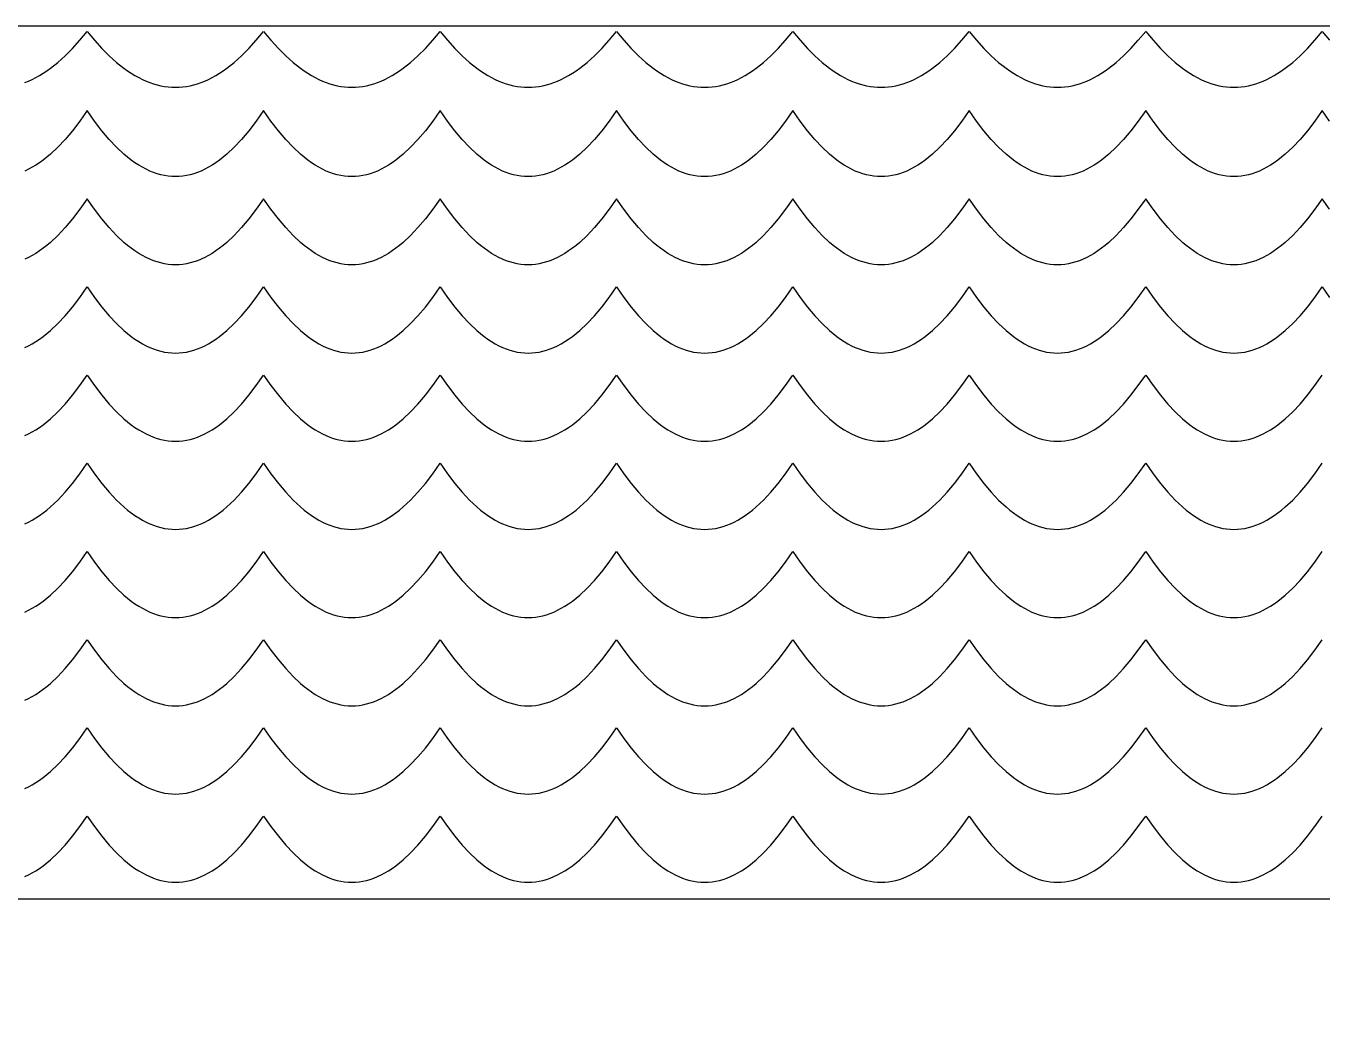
# Model space of a CAD drawing. Extents: x -831 to 1547, y -1426 to -385.
# Drawn here: x 67.7 to 133.8, y -806.3 to -755.9 of the extents above; entities that cross this region are included whole.
import ezdxf

# ---------------------------------------------------------------- set-up
doc = ezdxf.new("R2010")
doc.units = 0
doc.layers.add('CUT', color=18, linetype='CONTINUOUS')
doc.layers.add('ENGRAVE', color=1, linetype='CONTINUOUS')

msp = doc.modelspace()

# ---------------------------------------------------------------- linework, layer by layer
at = {"layer": 'CUT'}
msp.add_lwpolyline([(133.842, -800.452), (93.642, -800.452), (66.842, -800.452), (23.183, -800.452), (13.242, -806.259), (-67.158, -806.259), (-67.158, -755.894), (133.842, -755.894), (334.842, -755.894), (334.842, -806.26), (254.442, -806.259), (244.501, -800.452), (200.842, -800.452), (174.042, -800.452)], close=True, dxfattribs=at)
at = {"layer": 'ENGRAVE'}
for points in [[(67.654, -758.783), (67.842, -758.709), (68.029, -758.625), (68.217, -758.531), (68.404, -758.427), (68.592, -758.313), (68.779, -758.189), (68.967, -758.055), (69.342, -757.758), (69.717, -757.421), (70.092, -757.044), (70.467, -756.628), (70.842, -756.172), (71.217, -756.628), (71.592, -757.044), (71.967, -757.421), (72.342, -757.758), (72.717, -758.055), (72.904, -758.189), (73.092, -758.313), (73.279, -758.427), (73.467, -758.531), (73.654, -758.625), (73.842, -758.709), (74.029, -758.783), (74.217, -758.848), (74.404, -758.902), (74.592, -758.947), (74.779, -758.982), (74.967, -759.006), (75.154, -759.021), (75.342, -759.026), (75.529, -759.021), (75.717, -759.006), (75.904, -758.982), (76.092, -758.947), (76.279, -758.902), (76.467, -758.848), (76.654, -758.783), (76.842, -758.709), (77.029, -758.625), (77.217, -758.531), (77.404, -758.427), (77.592, -758.313), (77.779, -758.189), (77.967, -758.055), (78.342, -757.758), (78.717, -757.421), (79.092, -757.044), (79.467, -756.628), (79.842, -756.172), (80.217, -756.628), (80.592, -757.044), (80.967, -757.421), (81.342, -757.758), (81.717, -758.055), (81.904, -758.189), (82.092, -758.313), (82.279, -758.427), (82.467, -758.531), (82.654, -758.625), (82.842, -758.709), (83.029, -758.783), (83.217, -758.848), (83.404, -758.902), (83.592, -758.947), (83.779, -758.982), (83.967, -759.006), (84.154, -759.021), (84.342, -759.026), (84.529, -759.021), (84.717, -759.006), (84.904, -758.982), (85.092, -758.947), (85.279, -758.902), (85.467, -758.848), (85.654, -758.783), (85.842, -758.709), (86.029, -758.625), (86.217, -758.531), (86.404, -758.427), (86.592, -758.313), (86.779, -758.189), (86.967, -758.055), (87.342, -757.758), (87.717, -757.421), (88.092, -757.044), (88.467, -756.628), (88.842, -756.172), (89.217, -756.628), (89.592, -757.044), (89.967, -757.421), (90.342, -757.758), (90.717, -758.055), (90.904, -758.189), (91.092, -758.313), (91.279, -758.427), (91.467, -758.531), (91.654, -758.625), (91.842, -758.709), (92.029, -758.783), (92.217, -758.848), (92.404, -758.902), (92.592, -758.947), (92.779, -758.982), (92.967, -759.006), (93.154, -759.021), (93.342, -759.026), (93.529, -759.021), (93.717, -759.006), (93.904, -758.982), (94.092, -758.947), (94.279, -758.902), (94.467, -758.848), (94.654, -758.783), (94.842, -758.709), (95.029, -758.625), (95.217, -758.531), (95.404, -758.427), (95.592, -758.313), (95.779, -758.189), (95.967, -758.055), (96.342, -757.758), (96.717, -757.421), (97.092, -757.044), (97.467, -756.628), (97.842, -756.172), (98.217, -756.628), (98.592, -757.044), (98.967, -757.421), (99.342, -757.758), (99.717, -758.055), (99.904, -758.189), (100.092, -758.313), (100.279, -758.427), (100.467, -758.531), (100.654, -758.625), (100.842, -758.709), (101.029, -758.783), (101.217, -758.848), (101.404, -758.902), (101.592, -758.947), (101.779, -758.982), (101.967, -759.006), (102.154, -759.021), (102.342, -759.026), (102.529, -759.021), (102.717, -759.006), (102.904, -758.982), (103.092, -758.947), (103.279, -758.902), (103.467, -758.848), (103.654, -758.783), (103.842, -758.709), (104.029, -758.625), (104.217, -758.531), (104.404, -758.427), (104.592, -758.313), (104.779, -758.189), (104.967, -758.055), (105.342, -757.758), (105.717, -757.421), (106.092, -757.044), (106.467, -756.628), (106.842, -756.172), (107.217, -756.628), (107.592, -757.044), (107.967, -757.421), (108.342, -757.758), (108.717, -758.055), (108.904, -758.189), (109.092, -758.313), (109.279, -758.427), (109.467, -758.531), (109.654, -758.625), (109.842, -758.709), (110.029, -758.783), (110.217, -758.848), (110.404, -758.902), (110.592, -758.947), (110.779, -758.982), (110.967, -759.006), (111.154, -759.021), (111.342, -759.026), (111.529, -759.021), (111.717, -759.006), (111.904, -758.982), (112.092, -758.947), (112.279, -758.902), (112.467, -758.848), (112.654, -758.783), (112.842, -758.709), (113.029, -758.625), (113.217, -758.531), (113.404, -758.427), (113.592, -758.313), (113.779, -758.189), (113.967, -758.055), (114.342, -757.758), (114.717, -757.421), (115.092, -757.044), (115.467, -756.628), (115.842, -756.172), (116.217, -756.628), (116.592, -757.044), (116.967, -757.421), (117.342, -757.758), (117.717, -758.055), (117.904, -758.189), (118.092, -758.313), (118.279, -758.427), (118.467, -758.531), (118.654, -758.625), (118.842, -758.709), (119.029, -758.783), (119.217, -758.848), (119.404, -758.902), (119.592, -758.947), (119.779, -758.982), (119.967, -759.006), (120.154, -759.021), (120.342, -759.026), (120.529, -759.021), (120.717, -759.006), (120.904, -758.982), (121.092, -758.947), (121.279, -758.902), (121.467, -758.848), (121.654, -758.783), (121.842, -758.709), (122.029, -758.625), (122.217, -758.531), (122.404, -758.427), (122.592, -758.313), (122.779, -758.189), (122.967, -758.055), (123.342, -757.758), (123.717, -757.421), (124.092, -757.044), (124.467, -756.628), (124.842, -756.172), (125.217, -756.628), (125.592, -757.044), (125.967, -757.421), (126.342, -757.758), (126.717, -758.055), (126.904, -758.189), (127.092, -758.313), (127.279, -758.427), (127.467, -758.531), (127.654, -758.625), (127.842, -758.709), (128.029, -758.783), (128.217, -758.848), (128.404, -758.902), (128.592, -758.947), (128.779, -758.982), (128.967, -759.006), (129.154, -759.021), (129.342, -759.026), (129.529, -759.021), (129.717, -759.006), (129.904, -758.982), (130.092, -758.947), (130.279, -758.902), (130.467, -758.848), (130.654, -758.783), (130.842, -758.709), (131.029, -758.625), (131.217, -758.531), (131.404, -758.427), (131.592, -758.313), (131.779, -758.189), (131.967, -758.055), (132.342, -757.758), (132.717, -757.421), (133.092, -757.044), (133.467, -756.628), (133.842, -756.172), (134.217, -756.628)], [(134.217, -760.748), (133.842, -760.209), (133.467, -760.748), (133.092, -761.24), (132.717, -761.686), (132.342, -762.084), (131.967, -762.436), (131.779, -762.594), (131.592, -762.74), (131.405, -762.875), (131.217, -762.998), (131.029, -763.109), (130.842, -763.209), (130.655, -763.297), (130.467, -763.373), (130.28, -763.438), (130.092, -763.49), (129.905, -763.531), (129.717, -763.561), (129.53, -763.578), (129.342, -763.584), (129.154, -763.578), (128.967, -763.561), (128.779, -763.531), (128.592, -763.49), (128.404, -763.438), (128.217, -763.373), (128.029, -763.297), (127.842, -763.209), (127.654, -763.109), (127.467, -762.998), (127.279, -762.875), (127.092, -762.74), (126.904, -762.594), (126.717, -762.436), (126.342, -762.084), (125.967, -761.686), (125.592, -761.24), (125.217, -760.748), (124.842, -760.209), (124.467, -760.748), (124.092, -761.24), (123.717, -761.686), (123.342, -762.084), (122.967, -762.436), (122.779, -762.594), (122.592, -762.74), (122.404, -762.875), (122.217, -762.998), (122.029, -763.109), (121.842, -763.209), (121.654, -763.297), (121.467, -763.373), (121.279, -763.438), (121.092, -763.49), (120.904, -763.531), (120.717, -763.561), (120.529, -763.578), (120.342, -763.584), (120.154, -763.578), (119.967, -763.561), (119.779, -763.531), (119.592, -763.49), (119.404, -763.438), (119.217, -763.373), (119.029, -763.297), (118.842, -763.209), (118.654, -763.109), (118.467, -762.998), (118.279, -762.875), (118.092, -762.74), (117.904, -762.594), (117.717, -762.436), (117.342, -762.084), (116.967, -761.686), (116.592, -761.24), (116.217, -760.748), (115.842, -760.209), (115.467, -760.748), (115.092, -761.24), (114.717, -761.686), (114.342, -762.084), (113.967, -762.436), (113.779, -762.594), (113.592, -762.74), (113.404, -762.875), (113.217, -762.998), (113.029, -763.109), (112.842, -763.209), (112.654, -763.297), (112.467, -763.373), (112.279, -763.438), (112.092, -763.49), (111.904, -763.531), (111.717, -763.561), (111.529, -763.578), (111.342, -763.584), (111.154, -763.578), (110.967, -763.561), (110.779, -763.531), (110.592, -763.49), (110.404, -763.438), (110.217, -763.373), (110.029, -763.297), (109.842, -763.209), (109.654, -763.109), (109.467, -762.998), (109.279, -762.875), (109.092, -762.74), (108.904, -762.594), (108.717, -762.436), (108.342, -762.084), (107.967, -761.686), (107.592, -761.24), (107.217, -760.748), (106.842, -760.209), (106.467, -760.748), (106.092, -761.24), (105.717, -761.686), (105.342, -762.084), (104.967, -762.436), (104.779, -762.594), (104.592, -762.74), (104.404, -762.875), (104.217, -762.998), (104.029, -763.109), (103.842, -763.209), (103.654, -763.297), (103.467, -763.373), (103.279, -763.438), (103.092, -763.49), (102.904, -763.531), (102.717, -763.561), (102.529, -763.578), (102.342, -763.584), (102.154, -763.578), (101.967, -763.561), (101.779, -763.531), (101.592, -763.49), (101.404, -763.438), (101.217, -763.373), (101.029, -763.297), (100.842, -763.209), (100.654, -763.109), (100.467, -762.998), (100.279, -762.875), (100.092, -762.74), (99.904, -762.594), (99.717, -762.436), (99.342, -762.084), (98.967, -761.686), (98.592, -761.24), (98.217, -760.748), (97.842, -760.209), (97.467, -760.748), (97.092, -761.24), (96.717, -761.686), (96.342, -762.084), (95.967, -762.436), (95.779, -762.594), (95.592, -762.74), (95.404, -762.875), (95.217, -762.998), (95.029, -763.109), (94.842, -763.209), (94.654, -763.297), (94.467, -763.373), (94.279, -763.438), (94.092, -763.49), (93.904, -763.531), (93.717, -763.561), (93.529, -763.578), (93.342, -763.584), (93.154, -763.578), (92.967, -763.561), (92.779, -763.531), (92.592, -763.49), (92.404, -763.438), (92.217, -763.373), (92.029, -763.297), (91.842, -763.209), (91.654, -763.109), (91.467, -762.998), (91.279, -762.875), (91.092, -762.74), (90.904, -762.594), (90.717, -762.436), (90.342, -762.084), (89.967, -761.686), (89.592, -761.24), (89.217, -760.748), (88.842, -760.209), (88.467, -760.748), (88.092, -761.24), (87.717, -761.686), (87.342, -762.084), (86.967, -762.436), (86.779, -762.594), (86.592, -762.74), (86.404, -762.875), (86.217, -762.998), (86.029, -763.109), (85.842, -763.209), (85.654, -763.297), (85.467, -763.373), (85.279, -763.438), (85.092, -763.49), (84.904, -763.531), (84.717, -763.561), (84.529, -763.578), (84.342, -763.584), (84.154, -763.578), (83.967, -763.561), (83.779, -763.531), (83.592, -763.49), (83.404, -763.438), (83.217, -763.373), (83.029, -763.297), (82.842, -763.209), (82.654, -763.109), (82.467, -762.998), (82.279, -762.875), (82.092, -762.74), (81.904, -762.594), (81.717, -762.436), (81.342, -762.084), (80.967, -761.686), (80.592, -761.24), (80.217, -760.748), (79.842, -760.209), (79.467, -760.748), (79.092, -761.24), (78.717, -761.686), (78.342, -762.084), (77.967, -762.436), (77.779, -762.594), (77.592, -762.74), (77.404, -762.875), (77.217, -762.998), (77.029, -763.109), (76.842, -763.209), (76.654, -763.297), (76.467, -763.373), (76.279, -763.438), (76.092, -763.49), (75.904, -763.531), (75.717, -763.561), (75.529, -763.578), (75.342, -763.584), (75.154, -763.578), (74.967, -763.561), (74.779, -763.531), (74.592, -763.49), (74.404, -763.438), (74.217, -763.373), (74.029, -763.297), (73.842, -763.209), (73.654, -763.109), (73.467, -762.998), (73.279, -762.875), (73.092, -762.74), (72.904, -762.594), (72.717, -762.436), (72.342, -762.084), (71.967, -761.686), (71.592, -761.24), (71.217, -760.748), (70.842, -760.209), (70.467, -760.748), (70.092, -761.24), (69.717, -761.686), (69.342, -762.084), (68.967, -762.436), (68.779, -762.594), (68.592, -762.74), (68.404, -762.875), (68.217, -762.998), (68.029, -763.109), (67.842, -763.209), (67.654, -763.297)], [(134.217, -765.248), (133.842, -764.709), (133.467, -765.248), (133.092, -765.74), (132.717, -766.186), (132.342, -766.584), (131.967, -766.936), (131.779, -767.094), (131.592, -767.24), (131.404, -767.375), (131.217, -767.498), (131.029, -767.609), (130.842, -767.709), (130.654, -767.797), (130.467, -767.873), (130.279, -767.938), (130.092, -767.99), (129.904, -768.031), (129.717, -768.061), (129.529, -768.078), (129.342, -768.084), (129.154, -768.078), (128.967, -768.061), (128.779, -768.031), (128.592, -767.99), (128.404, -767.938), (128.217, -767.873), (128.029, -767.797), (127.842, -767.709), (127.654, -767.609), (127.467, -767.498), (127.279, -767.375), (127.092, -767.24), (126.904, -767.094), (126.717, -766.936), (126.342, -766.584), (125.967, -766.186), (125.592, -765.74), (125.217, -765.248), (124.842, -764.709), (124.467, -765.248), (124.092, -765.74), (123.717, -766.186), (123.342, -766.584), (122.967, -766.936), (122.779, -767.094), (122.592, -767.24), (122.404, -767.375), (122.217, -767.498), (122.029, -767.609), (121.842, -767.709), (121.654, -767.797), (121.467, -767.873), (121.279, -767.938), (121.092, -767.99), (120.904, -768.031), (120.717, -768.061), (120.529, -768.078), (120.342, -768.084), (120.154, -768.078), (119.967, -768.061), (119.779, -768.031), (119.592, -767.99), (119.404, -767.938), (119.217, -767.873), (119.029, -767.797), (118.842, -767.709), (118.654, -767.609), (118.467, -767.498), (118.279, -767.375), (118.092, -767.24), (117.904, -767.094), (117.717, -766.936), (117.342, -766.584), (116.967, -766.186), (116.592, -765.74), (116.217, -765.248), (115.842, -764.709), (115.467, -765.248), (115.092, -765.74), (114.717, -766.186), (114.342, -766.584), (113.967, -766.936), (113.779, -767.094), (113.592, -767.24), (113.404, -767.375), (113.217, -767.498), (113.029, -767.609), (112.842, -767.709), (112.654, -767.797), (112.467, -767.873), (112.279, -767.938), (112.092, -767.99), (111.904, -768.031), (111.717, -768.061), (111.529, -768.078), (111.342, -768.084), (111.154, -768.078), (110.967, -768.061), (110.779, -768.031), (110.592, -767.99), (110.404, -767.938), (110.217, -767.873), (110.029, -767.797), (109.842, -767.709), (109.654, -767.609), (109.467, -767.498), (109.279, -767.375), (109.092, -767.24), (108.904, -767.094), (108.717, -766.936), (108.342, -766.584), (107.967, -766.186), (107.592, -765.74), (107.217, -765.248), (106.842, -764.709), (106.467, -765.248), (106.092, -765.74), (105.717, -766.186), (105.342, -766.584), (104.967, -766.936), (104.779, -767.094), (104.592, -767.24), (104.404, -767.375), (104.217, -767.498), (104.029, -767.609), (103.842, -767.709), (103.654, -767.797), (103.467, -767.873), (103.279, -767.938), (103.092, -767.99), (102.904, -768.031), (102.717, -768.061), (102.529, -768.078), (102.342, -768.084), (102.154, -768.078), (101.967, -768.061), (101.779, -768.031), (101.592, -767.99), (101.404, -767.938), (101.217, -767.873), (101.029, -767.797), (100.842, -767.709), (100.654, -767.609), (100.467, -767.498), (100.279, -767.375), (100.092, -767.24), (99.904, -767.094), (99.717, -766.936), (99.342, -766.584), (98.967, -766.186), (98.592, -765.74), (98.217, -765.248), (97.842, -764.709), (97.467, -765.248), (97.092, -765.74), (96.717, -766.186), (96.342, -766.584), (95.967, -766.936), (95.779, -767.094), (95.592, -767.24), (95.404, -767.375), (95.217, -767.498), (95.029, -767.609), (94.842, -767.709), (94.654, -767.797), (94.467, -767.873), (94.279, -767.938), (94.092, -767.99), (93.904, -768.031), (93.717, -768.061), (93.529, -768.078), (93.342, -768.084), (93.154, -768.078), (92.967, -768.061), (92.779, -768.031), (92.592, -767.99), (92.404, -767.938), (92.217, -767.873), (92.029, -767.797), (91.842, -767.709), (91.654, -767.609), (91.467, -767.498), (91.279, -767.375), (91.092, -767.24), (90.904, -767.094), (90.717, -766.936), (90.342, -766.584), (89.967, -766.186), (89.592, -765.74), (89.217, -765.248), (88.842, -764.709), (88.467, -765.248), (88.092, -765.74), (87.717, -766.186), (87.342, -766.584), (86.967, -766.936), (86.779, -767.094), (86.592, -767.24), (86.404, -767.375), (86.217, -767.498), (86.029, -767.609), (85.842, -767.709), (85.654, -767.797), (85.467, -767.873), (85.279, -767.938), (85.092, -767.99), (84.904, -768.031), (84.717, -768.061), (84.529, -768.078), (84.342, -768.084), (84.154, -768.078), (83.967, -768.061), (83.779, -768.031), (83.592, -767.99), (83.404, -767.938), (83.217, -767.873), (83.029, -767.797), (82.842, -767.709), (82.654, -767.609), (82.467, -767.498), (82.279, -767.375), (82.092, -767.24), (81.904, -767.094), (81.717, -766.936), (81.342, -766.584), (80.967, -766.186), (80.592, -765.74), (80.217, -765.248), (79.842, -764.709), (79.467, -765.248), (79.092, -765.74), (78.717, -766.186), (78.342, -766.584), (77.967, -766.936), (77.779, -767.094), (77.592, -767.24), (77.404, -767.375), (77.217, -767.498), (77.029, -767.609), (76.842, -767.709), (76.654, -767.797), (76.467, -767.873), (76.279, -767.938), (76.092, -767.99), (75.904, -768.031), (75.717, -768.061), (75.529, -768.078), (75.342, -768.084), (75.154, -768.078), (74.967, -768.061), (74.779, -768.031), (74.592, -767.99), (74.404, -767.938), (74.217, -767.873), (74.029, -767.797), (73.842, -767.709), (73.654, -767.609), (73.467, -767.498), (73.279, -767.375), (73.092, -767.24), (72.904, -767.094), (72.717, -766.936), (72.342, -766.584), (71.967, -766.186), (71.592, -765.74), (71.217, -765.248), (70.842, -764.709), (70.467, -765.248), (70.092, -765.74), (69.717, -766.186), (69.342, -766.584), (68.967, -766.936), (68.779, -767.094), (68.592, -767.24), (68.404, -767.375), (68.217, -767.498), (68.029, -767.609), (67.842, -767.709), (67.654, -767.797)], [(67.654, -772.297), (67.842, -772.209), (68.029, -772.109), (68.217, -771.998), (68.404, -771.875), (68.592, -771.74), (68.779, -771.594), (68.967, -771.436), (69.342, -771.084), (69.717, -770.686), (70.092, -770.24), (70.467, -769.748), (70.842, -769.209), (71.217, -769.748), (71.592, -770.24), (71.967, -770.686), (72.342, -771.084), (72.717, -771.436), (72.904, -771.594), (73.092, -771.74), (73.279, -771.875), (73.467, -771.998), (73.654, -772.109), (73.842, -772.209), (74.029, -772.297), (74.217, -772.373), (74.404, -772.438), (74.592, -772.49), (74.779, -772.531), (74.967, -772.561), (75.154, -772.578), (75.342, -772.584), (75.529, -772.578), (75.717, -772.561), (75.904, -772.531), (76.092, -772.49), (76.279, -772.438), (76.467, -772.373), (76.654, -772.297), (76.842, -772.209), (77.029, -772.109), (77.217, -771.998), (77.404, -771.875), (77.592, -771.74), (77.779, -771.594), (77.967, -771.436), (78.342, -771.084), (78.717, -770.686), (79.092, -770.24), (79.467, -769.748), (79.842, -769.209), (80.217, -769.748), (80.592, -770.24), (80.967, -770.686), (81.342, -771.084), (81.717, -771.436), (81.904, -771.594), (82.092, -771.74), (82.279, -771.875), (82.467, -771.998), (82.654, -772.109), (82.842, -772.209), (83.029, -772.297), (83.217, -772.373), (83.404, -772.438), (83.592, -772.49), (83.779, -772.531), (83.967, -772.561), (84.154, -772.578), (84.342, -772.584), (84.529, -772.578), (84.717, -772.561), (84.904, -772.531), (85.092, -772.49), (85.279, -772.438), (85.467, -772.373), (85.654, -772.297), (85.842, -772.209), (86.029, -772.109), (86.217, -771.998), (86.404, -771.875), (86.592, -771.74), (86.779, -771.594), (86.967, -771.436), (87.342, -771.084), (87.717, -770.686), (88.092, -770.24), (88.467, -769.748), (88.842, -769.209), (89.217, -769.748), (89.592, -770.24), (89.967, -770.686), (90.342, -771.084), (90.717, -771.436), (90.904, -771.594), (91.092, -771.74), (91.279, -771.875), (91.467, -771.998), (91.654, -772.109), (91.842, -772.209), (92.029, -772.297), (92.217, -772.373), (92.404, -772.438), (92.592, -772.49), (92.779, -772.531), (92.967, -772.561), (93.154, -772.578), (93.342, -772.584), (93.529, -772.578), (93.717, -772.561), (93.904, -772.531), (94.092, -772.49), (94.279, -772.438), (94.467, -772.373), (94.654, -772.297), (94.842, -772.209), (95.029, -772.109), (95.217, -771.998), (95.404, -771.875), (95.592, -771.74), (95.779, -771.594), (95.967, -771.436), (96.342, -771.084), (96.717, -770.686), (97.092, -770.24), (97.467, -769.748), (97.842, -769.209), (98.217, -769.748), (98.592, -770.24), (98.967, -770.686), (99.342, -771.084), (99.717, -771.436), (99.904, -771.594), (100.092, -771.74), (100.279, -771.875), (100.467, -771.998), (100.654, -772.109), (100.842, -772.209), (101.029, -772.297), (101.217, -772.373), (101.404, -772.438), (101.592, -772.49), (101.779, -772.531), (101.967, -772.561), (102.154, -772.578), (102.342, -772.584), (102.529, -772.578), (102.717, -772.561), (102.904, -772.531), (103.092, -772.49), (103.279, -772.438), (103.467, -772.373), (103.654, -772.297), (103.842, -772.209), (104.029, -772.109), (104.217, -771.998), (104.404, -771.875), (104.592, -771.74), (104.779, -771.594), (104.967, -771.436), (105.342, -771.084), (105.717, -770.686), (106.092, -770.24), (106.467, -769.748), (106.842, -769.209), (107.217, -769.748), (107.592, -770.24), (107.967, -770.686), (108.342, -771.084), (108.717, -771.436), (108.904, -771.594), (109.092, -771.74), (109.279, -771.875), (109.467, -771.998), (109.654, -772.109), (109.842, -772.209), (110.029, -772.297), (110.217, -772.373), (110.404, -772.438), (110.592, -772.49), (110.779, -772.531), (110.967, -772.561), (111.154, -772.578), (111.342, -772.584), (111.529, -772.578), (111.717, -772.561), (111.904, -772.531), (112.092, -772.49), (112.279, -772.438), (112.467, -772.373), (112.654, -772.297), (112.842, -772.209), (113.029, -772.109), (113.217, -771.998), (113.404, -771.875), (113.592, -771.74), (113.779, -771.594), (113.967, -771.436), (114.342, -771.084), (114.717, -770.686), (115.092, -770.24), (115.467, -769.748), (115.842, -769.209), (116.217, -769.748), (116.592, -770.24), (116.967, -770.686), (117.342, -771.084), (117.717, -771.436), (117.904, -771.594), (118.092, -771.74), (118.279, -771.875), (118.467, -771.998), (118.654, -772.109), (118.842, -772.209), (119.029, -772.297), (119.217, -772.373), (119.404, -772.438), (119.592, -772.49), (119.779, -772.531), (119.967, -772.561), (120.154, -772.578), (120.342, -772.584), (120.529, -772.578), (120.717, -772.561), (120.904, -772.531), (121.092, -772.49), (121.279, -772.438), (121.467, -772.373), (121.654, -772.297), (121.842, -772.209), (122.029, -772.109), (122.217, -771.998), (122.404, -771.875), (122.592, -771.74), (122.779, -771.594), (122.967, -771.436), (123.342, -771.084), (123.717, -770.686), (124.092, -770.24), (124.467, -769.748), (124.842, -769.209), (125.217, -769.748), (125.592, -770.24), (125.967, -770.686), (126.342, -771.084), (126.717, -771.436), (126.904, -771.594), (127.092, -771.74), (127.279, -771.875), (127.467, -771.998), (127.654, -772.109), (127.842, -772.209), (128.029, -772.297), (128.217, -772.373), (128.404, -772.438), (128.592, -772.49), (128.779, -772.531), (128.967, -772.561), (129.154, -772.578), (129.342, -772.584), (129.529, -772.578), (129.717, -772.561), (129.904, -772.531), (130.092, -772.49), (130.279, -772.438), (130.467, -772.373), (130.654, -772.297), (130.842, -772.209), (131.029, -772.109), (131.217, -771.998), (131.404, -771.875), (131.592, -771.74), (131.779, -771.594), (131.967, -771.436), (132.342, -771.084), (132.717, -770.686), (133.092, -770.24), (133.467, -769.748), (133.842, -769.209), (134.217, -769.748)], [(67.654, -776.797), (67.842, -776.709), (68.029, -776.609), (68.217, -776.498), (68.404, -776.375), (68.592, -776.24), (68.779, -776.094), (68.967, -775.936), (69.342, -775.584), (69.717, -775.186), (70.092, -774.74), (70.467, -774.248), (70.842, -773.709), (71.217, -774.248), (71.592, -774.74), (71.967, -775.186), (72.342, -775.584), (72.717, -775.936), (72.904, -776.094), (73.092, -776.24), (73.279, -776.375), (73.467, -776.498), (73.654, -776.609), (73.842, -776.709), (74.029, -776.797), (74.217, -776.873), (74.404, -776.938), (74.592, -776.99), (74.779, -777.031), (74.967, -777.061), (75.154, -777.078), (75.342, -777.084), (75.529, -777.078), (75.717, -777.061), (75.904, -777.031), (76.092, -776.99), (76.279, -776.938), (76.467, -776.873), (76.654, -776.797), (76.842, -776.709), (77.029, -776.609), (77.217, -776.498), (77.404, -776.375), (77.592, -776.24), (77.779, -776.094), (77.967, -775.936), (78.342, -775.584), (78.717, -775.186), (79.092, -774.74), (79.467, -774.248), (79.842, -773.709), (80.217, -774.248), (80.592, -774.74), (80.967, -775.186), (81.342, -775.584), (81.717, -775.936), (81.904, -776.094), (82.092, -776.24), (82.279, -776.375), (82.467, -776.498), (82.654, -776.609), (82.842, -776.709), (83.029, -776.797), (83.217, -776.873), (83.404, -776.938), (83.592, -776.99), (83.779, -777.031), (83.967, -777.061), (84.154, -777.078), (84.342, -777.084), (84.529, -777.078), (84.717, -777.061), (84.904, -777.031), (85.092, -776.99), (85.279, -776.938), (85.467, -776.873), (85.654, -776.797), (85.842, -776.709), (86.029, -776.609), (86.217, -776.498), (86.404, -776.375), (86.592, -776.24), (86.779, -776.094), (86.967, -775.936), (87.342, -775.584), (87.717, -775.186), (88.092, -774.74), (88.467, -774.248), (88.842, -773.709), (89.217, -774.248), (89.592, -774.74), (89.967, -775.186), (90.342, -775.584), (90.717, -775.936), (90.904, -776.094), (91.092, -776.24), (91.279, -776.375), (91.467, -776.498), (91.654, -776.609), (91.842, -776.709), (92.029, -776.797), (92.217, -776.873), (92.404, -776.938), (92.592, -776.99), (92.779, -777.031), (92.967, -777.061), (93.154, -777.078), (93.342, -777.084), (93.529, -777.078), (93.717, -777.061), (93.904, -777.031), (94.092, -776.99), (94.279, -776.938), (94.467, -776.873), (94.654, -776.797), (94.842, -776.709), (95.029, -776.609), (95.217, -776.498), (95.404, -776.375), (95.592, -776.24), (95.779, -776.094), (95.967, -775.936), (96.342, -775.584), (96.717, -775.186), (97.092, -774.74), (97.467, -774.248), (97.842, -773.709), (98.217, -774.248), (98.592, -774.74), (98.967, -775.186), (99.342, -775.584), (99.717, -775.936), (99.904, -776.094), (100.092, -776.24), (100.279, -776.375), (100.467, -776.498), (100.654, -776.609), (100.842, -776.709), (101.029, -776.797), (101.217, -776.873), (101.404, -776.938), (101.592, -776.99), (101.779, -777.031), (101.967, -777.061), (102.154, -777.078), (102.342, -777.084), (102.529, -777.078), (102.717, -777.061), (102.904, -777.031), (103.092, -776.99), (103.279, -776.938), (103.467, -776.873), (103.654, -776.797), (103.842, -776.709), (104.029, -776.609), (104.217, -776.498), (104.404, -776.375), (104.592, -776.24), (104.779, -776.094), (104.967, -775.936), (105.342, -775.584), (105.717, -775.186), (106.092, -774.74), (106.467, -774.248), (106.842, -773.709), (107.217, -774.248), (107.592, -774.74), (107.967, -775.186), (108.342, -775.584), (108.717, -775.936), (108.904, -776.094), (109.092, -776.24), (109.279, -776.375), (109.467, -776.498), (109.654, -776.609), (109.842, -776.709), (110.029, -776.797), (110.217, -776.873), (110.404, -776.938), (110.592, -776.99), (110.779, -777.031), (110.967, -777.061), (111.154, -777.078), (111.342, -777.084), (111.529, -777.078), (111.717, -777.061), (111.904, -777.031), (112.092, -776.99), (112.279, -776.938), (112.467, -776.873), (112.654, -776.797), (112.842, -776.709), (113.029, -776.609), (113.217, -776.498), (113.404, -776.375), (113.592, -776.24), (113.779, -776.094), (113.967, -775.936), (114.342, -775.584), (114.717, -775.186), (115.092, -774.74), (115.467, -774.248), (115.842, -773.709), (116.217, -774.248), (116.592, -774.74), (116.967, -775.186), (117.342, -775.584), (117.717, -775.936), (117.904, -776.094), (118.092, -776.24), (118.279, -776.375), (118.467, -776.498), (118.654, -776.609), (118.842, -776.709), (119.029, -776.797), (119.217, -776.873), (119.404, -776.938), (119.592, -776.99), (119.779, -777.031), (119.967, -777.061), (120.154, -777.078), (120.342, -777.084), (120.529, -777.078), (120.717, -777.061), (120.904, -777.031), (121.092, -776.99), (121.279, -776.938), (121.467, -776.873), (121.654, -776.797), (121.842, -776.709), (122.029, -776.609), (122.217, -776.498), (122.404, -776.375), (122.592, -776.24), (122.779, -776.094), (122.967, -775.936), (123.342, -775.584), (123.717, -775.186), (124.092, -774.74), (124.467, -774.248), (124.842, -773.709), (125.217, -774.248), (125.592, -774.74), (125.967, -775.186), (126.342, -775.584), (126.717, -775.936), (126.904, -776.094), (127.092, -776.24), (127.279, -776.375), (127.467, -776.498), (127.654, -776.609), (127.842, -776.709), (128.029, -776.797), (128.217, -776.873), (128.404, -776.938), (128.592, -776.99), (128.779, -777.031), (128.967, -777.061), (129.154, -777.078), (129.342, -777.084), (129.529, -777.078), (129.717, -777.061), (129.904, -777.031), (130.092, -776.99), (130.279, -776.938), (130.467, -776.873), (130.654, -776.797), (130.842, -776.709), (131.029, -776.609), (131.217, -776.498), (131.404, -776.375), (131.592, -776.24), (131.779, -776.094), (131.967, -775.936), (132.342, -775.584), (132.717, -775.186), (133.092, -774.74), (133.467, -774.248), (133.842, -773.709)], [(67.654, -781.297), (67.842, -781.209), (68.029, -781.109), (68.217, -780.998), (68.404, -780.875), (68.592, -780.74), (68.779, -780.594), (68.967, -780.436), (69.342, -780.084), (69.717, -779.686), (70.092, -779.24), (70.467, -778.748), (70.842, -778.209), (71.217, -778.748), (71.592, -779.24), (71.967, -779.686), (72.342, -780.084), (72.717, -780.436), (72.904, -780.594), (73.092, -780.74), (73.279, -780.875), (73.467, -780.998), (73.654, -781.109), (73.842, -781.209), (74.029, -781.297), (74.217, -781.373), (74.404, -781.438), (74.592, -781.49), (74.779, -781.531), (74.967, -781.561), (75.154, -781.578), (75.342, -781.584), (75.529, -781.578), (75.717, -781.561), (75.904, -781.531), (76.092, -781.49), (76.279, -781.438), (76.467, -781.373), (76.654, -781.297), (76.842, -781.209), (77.029, -781.109), (77.217, -780.998), (77.404, -780.875), (77.592, -780.74), (77.779, -780.594), (77.967, -780.436), (78.342, -780.084), (78.717, -779.686), (79.092, -779.24), (79.467, -778.748), (79.842, -778.209), (80.217, -778.748), (80.592, -779.24), (80.967, -779.686), (81.342, -780.084), (81.717, -780.436), (81.904, -780.594), (82.092, -780.74), (82.279, -780.875), (82.467, -780.998), (82.654, -781.109), (82.842, -781.209), (83.029, -781.297), (83.217, -781.373), (83.404, -781.438), (83.592, -781.49), (83.779, -781.531), (83.967, -781.561), (84.154, -781.578), (84.342, -781.584), (84.529, -781.578), (84.717, -781.561), (84.904, -781.531), (85.092, -781.49), (85.279, -781.438), (85.467, -781.373), (85.654, -781.297), (85.842, -781.209), (86.029, -781.109), (86.217, -780.998), (86.404, -780.875), (86.592, -780.74), (86.779, -780.594), (86.967, -780.436), (87.342, -780.084), (87.717, -779.686), (88.092, -779.24), (88.467, -778.748), (88.842, -778.209), (89.217, -778.748), (89.592, -779.24), (89.967, -779.686), (90.342, -780.084), (90.717, -780.436), (90.904, -780.594), (91.092, -780.74), (91.279, -780.875), (91.467, -780.998), (91.654, -781.109), (91.842, -781.209), (92.029, -781.297), (92.217, -781.373), (92.404, -781.438), (92.592, -781.49), (92.779, -781.531), (92.967, -781.561), (93.154, -781.578), (93.342, -781.584), (93.529, -781.578), (93.717, -781.561), (93.904, -781.531), (94.092, -781.49), (94.279, -781.438), (94.467, -781.373), (94.654, -781.297), (94.842, -781.209), (95.029, -781.109), (95.217, -780.998), (95.404, -780.875), (95.592, -780.74), (95.779, -780.594), (95.967, -780.436), (96.342, -780.084), (96.717, -779.686), (97.092, -779.24), (97.467, -778.748), (97.842, -778.209), (98.217, -778.748), (98.592, -779.24), (98.967, -779.686), (99.342, -780.084), (99.717, -780.436), (99.904, -780.594), (100.092, -780.74), (100.279, -780.875), (100.467, -780.998), (100.654, -781.109), (100.842, -781.209), (101.029, -781.297), (101.217, -781.373), (101.404, -781.438), (101.592, -781.49), (101.779, -781.531), (101.967, -781.561), (102.154, -781.578), (102.342, -781.584), (102.529, -781.578), (102.717, -781.561), (102.904, -781.531), (103.092, -781.49), (103.279, -781.438), (103.467, -781.373), (103.654, -781.297), (103.842, -781.209), (104.029, -781.109), (104.217, -780.998), (104.404, -780.875), (104.592, -780.74), (104.779, -780.594), (104.967, -780.436), (105.342, -780.084), (105.717, -779.686), (106.092, -779.24), (106.467, -778.748), (106.842, -778.209), (107.217, -778.748), (107.592, -779.24), (107.967, -779.686), (108.342, -780.084), (108.717, -780.436), (108.904, -780.594), (109.092, -780.74), (109.279, -780.875), (109.467, -780.998), (109.654, -781.109), (109.842, -781.209), (110.029, -781.297), (110.217, -781.373), (110.404, -781.438), (110.592, -781.49), (110.779, -781.531), (110.967, -781.561), (111.154, -781.578), (111.342, -781.584), (111.529, -781.578), (111.717, -781.561), (111.904, -781.531), (112.092, -781.49), (112.279, -781.438), (112.467, -781.373), (112.654, -781.297), (112.842, -781.209), (113.029, -781.109), (113.217, -780.998), (113.404, -780.875), (113.592, -780.74), (113.779, -780.594), (113.967, -780.436), (114.342, -780.084), (114.717, -779.686), (115.092, -779.24), (115.467, -778.748), (115.842, -778.209), (116.217, -778.748), (116.592, -779.24), (116.967, -779.686), (117.342, -780.084), (117.717, -780.436), (117.904, -780.594), (118.092, -780.74), (118.279, -780.875), (118.467, -780.998), (118.654, -781.109), (118.842, -781.209), (119.029, -781.297), (119.217, -781.373), (119.404, -781.438), (119.592, -781.49), (119.779, -781.531), (119.967, -781.561), (120.154, -781.578), (120.342, -781.584), (120.529, -781.578), (120.717, -781.561), (120.904, -781.531), (121.092, -781.49), (121.279, -781.438), (121.467, -781.373), (121.654, -781.297), (121.842, -781.209), (122.029, -781.109), (122.217, -780.998), (122.404, -780.875), (122.592, -780.74), (122.779, -780.594), (122.967, -780.436), (123.342, -780.084), (123.717, -779.686), (124.092, -779.24), (124.467, -778.748), (124.842, -778.209), (125.217, -778.748), (125.592, -779.24), (125.967, -779.686), (126.342, -780.084), (126.717, -780.436), (126.904, -780.594), (127.092, -780.74), (127.279, -780.875), (127.467, -780.998), (127.654, -781.109), (127.842, -781.209), (128.029, -781.297), (128.217, -781.373), (128.404, -781.438), (128.592, -781.49), (128.779, -781.531), (128.967, -781.561), (129.154, -781.578), (129.342, -781.584), (129.529, -781.578), (129.717, -781.561), (129.904, -781.531), (130.092, -781.49), (130.279, -781.438), (130.467, -781.373), (130.654, -781.297), (130.842, -781.209), (131.029, -781.109), (131.217, -780.998), (131.404, -780.875), (131.592, -780.74), (131.779, -780.594), (131.967, -780.436), (132.342, -780.084), (132.717, -779.686), (133.092, -779.24), (133.467, -778.748), (133.842, -778.209)], [(67.654, -785.797), (67.842, -785.709), (68.029, -785.609), (68.217, -785.498), (68.404, -785.375), (68.592, -785.24), (68.779, -785.094), (68.967, -784.936), (69.342, -784.584), (69.717, -784.186), (70.092, -783.74), (70.467, -783.248), (70.842, -782.709), (71.217, -783.248), (71.592, -783.74), (71.967, -784.186), (72.342, -784.584), (72.717, -784.936), (72.904, -785.094), (73.092, -785.24), (73.279, -785.375), (73.467, -785.498), (73.654, -785.609), (73.842, -785.709), (74.029, -785.797), (74.217, -785.873), (74.404, -785.938), (74.592, -785.99), (74.779, -786.031), (74.967, -786.061), (75.154, -786.078), (75.342, -786.084), (75.529, -786.078), (75.717, -786.061), (75.904, -786.031), (76.092, -785.99), (76.279, -785.938), (76.467, -785.873), (76.654, -785.797), (76.842, -785.709), (77.029, -785.609), (77.217, -785.498), (77.404, -785.375), (77.592, -785.24), (77.779, -785.094), (77.967, -784.936), (78.342, -784.584), (78.717, -784.186), (79.092, -783.74), (79.467, -783.248), (79.842, -782.709), (80.217, -783.248), (80.592, -783.74), (80.967, -784.186), (81.342, -784.584), (81.717, -784.936), (81.904, -785.094), (82.092, -785.24), (82.279, -785.375), (82.467, -785.498), (82.654, -785.609), (82.842, -785.709), (83.029, -785.797), (83.217, -785.873), (83.404, -785.938), (83.592, -785.99), (83.779, -786.031), (83.967, -786.061), (84.154, -786.078), (84.342, -786.084), (84.529, -786.078), (84.717, -786.061), (84.904, -786.031), (85.092, -785.99), (85.279, -785.938), (85.467, -785.873), (85.654, -785.797), (85.842, -785.709), (86.029, -785.609), (86.217, -785.498), (86.404, -785.375), (86.592, -785.24), (86.779, -785.094), (86.967, -784.936), (87.342, -784.584), (87.717, -784.186), (88.092, -783.74), (88.467, -783.248), (88.842, -782.709), (89.217, -783.248), (89.592, -783.74), (89.967, -784.186), (90.342, -784.584), (90.717, -784.936), (90.904, -785.094), (91.092, -785.24), (91.279, -785.375), (91.467, -785.498), (91.654, -785.609), (91.842, -785.709), (92.029, -785.797), (92.217, -785.873), (92.404, -785.938), (92.592, -785.99), (92.779, -786.031), (92.967, -786.061), (93.154, -786.078), (93.342, -786.084), (93.529, -786.078), (93.717, -786.061), (93.904, -786.031), (94.092, -785.99), (94.279, -785.938), (94.467, -785.873), (94.654, -785.797), (94.842, -785.709), (95.029, -785.609), (95.217, -785.498), (95.404, -785.375), (95.592, -785.24), (95.779, -785.094), (95.967, -784.936), (96.342, -784.584), (96.717, -784.186), (97.092, -783.74), (97.467, -783.248), (97.842, -782.709), (98.217, -783.248), (98.592, -783.74), (98.967, -784.186), (99.342, -784.584), (99.717, -784.936), (99.904, -785.094), (100.092, -785.24), (100.279, -785.375), (100.467, -785.498), (100.654, -785.609), (100.842, -785.709), (101.029, -785.797), (101.217, -785.873), (101.404, -785.938), (101.592, -785.99), (101.779, -786.031), (101.967, -786.061), (102.154, -786.078), (102.342, -786.084), (102.529, -786.078), (102.717, -786.061), (102.904, -786.031), (103.092, -785.99), (103.279, -785.938), (103.467, -785.873), (103.654, -785.797), (103.842, -785.709), (104.029, -785.609), (104.217, -785.498), (104.404, -785.375), (104.592, -785.24), (104.779, -785.094), (104.967, -784.936), (105.342, -784.584), (105.717, -784.186), (106.092, -783.74), (106.467, -783.248), (106.842, -782.709), (107.217, -783.248), (107.592, -783.74), (107.967, -784.186), (108.342, -784.584), (108.717, -784.936), (108.904, -785.094), (109.092, -785.24), (109.279, -785.375), (109.467, -785.498), (109.654, -785.609), (109.842, -785.709), (110.029, -785.797), (110.217, -785.873), (110.404, -785.938), (110.592, -785.99), (110.779, -786.031), (110.967, -786.061), (111.154, -786.078), (111.342, -786.084), (111.529, -786.078), (111.717, -786.061), (111.904, -786.031), (112.092, -785.99), (112.279, -785.938), (112.467, -785.873), (112.654, -785.797), (112.842, -785.709), (113.029, -785.609), (113.217, -785.498), (113.404, -785.375), (113.592, -785.24), (113.779, -785.094), (113.967, -784.936), (114.342, -784.584), (114.717, -784.186), (115.092, -783.74), (115.467, -783.248), (115.842, -782.709), (116.217, -783.248), (116.592, -783.74), (116.967, -784.186), (117.342, -784.584), (117.717, -784.936), (117.904, -785.094), (118.092, -785.24), (118.279, -785.375), (118.467, -785.498), (118.654, -785.609), (118.842, -785.709), (119.029, -785.797), (119.217, -785.873), (119.404, -785.938), (119.592, -785.99), (119.779, -786.031), (119.967, -786.061), (120.154, -786.078), (120.342, -786.084), (120.529, -786.078), (120.717, -786.061), (120.904, -786.031), (121.092, -785.99), (121.279, -785.938), (121.467, -785.873), (121.654, -785.797), (121.842, -785.709), (122.029, -785.609), (122.217, -785.498), (122.404, -785.375), (122.592, -785.24), (122.779, -785.094), (122.967, -784.936), (123.342, -784.584), (123.717, -784.186), (124.092, -783.74), (124.467, -783.248), (124.842, -782.709), (125.217, -783.248), (125.592, -783.74), (125.967, -784.186), (126.342, -784.584), (126.717, -784.936), (126.904, -785.094), (127.092, -785.24), (127.279, -785.375), (127.467, -785.498), (127.654, -785.609), (127.842, -785.709), (128.029, -785.797), (128.217, -785.873), (128.404, -785.938), (128.592, -785.99), (128.779, -786.031), (128.967, -786.061), (129.154, -786.078), (129.342, -786.084), (129.529, -786.078), (129.717, -786.061), (129.904, -786.031), (130.092, -785.99), (130.279, -785.938), (130.467, -785.873), (130.654, -785.797), (130.842, -785.709), (131.029, -785.609), (131.217, -785.498), (131.404, -785.375), (131.592, -785.24), (131.779, -785.094), (131.967, -784.936), (132.342, -784.584), (132.717, -784.186), (133.092, -783.74), (133.467, -783.248), (133.842, -782.709)], [(67.654, -790.297), (67.842, -790.209), (68.029, -790.109), (68.217, -789.998), (68.404, -789.875), (68.592, -789.74), (68.779, -789.594), (68.967, -789.436), (69.342, -789.084), (69.717, -788.686), (70.092, -788.24), (70.467, -787.748), (70.842, -787.209), (71.217, -787.748), (71.592, -788.24), (71.967, -788.686), (72.342, -789.084), (72.717, -789.436), (72.904, -789.594), (73.092, -789.74), (73.279, -789.875), (73.467, -789.998), (73.654, -790.109), (73.842, -790.209), (74.029, -790.297), (74.217, -790.373), (74.404, -790.438), (74.592, -790.49), (74.779, -790.531), (74.967, -790.561), (75.154, -790.578), (75.342, -790.584), (75.529, -790.578), (75.717, -790.561), (75.904, -790.531), (76.092, -790.49), (76.279, -790.438), (76.467, -790.373), (76.654, -790.297), (76.842, -790.209), (77.029, -790.109), (77.217, -789.998), (77.404, -789.875), (77.592, -789.74), (77.779, -789.594), (77.967, -789.436), (78.342, -789.084), (78.717, -788.686), (79.092, -788.24), (79.467, -787.748), (79.842, -787.209), (80.217, -787.748), (80.592, -788.24), (80.967, -788.686), (81.342, -789.084), (81.717, -789.436), (81.904, -789.594), (82.092, -789.74), (82.279, -789.875), (82.467, -789.998), (82.654, -790.109), (82.842, -790.209), (83.029, -790.297), (83.217, -790.373), (83.404, -790.438), (83.592, -790.49), (83.779, -790.531), (83.967, -790.561), (84.154, -790.578), (84.342, -790.584), (84.529, -790.578), (84.717, -790.561), (84.904, -790.531), (85.092, -790.49), (85.279, -790.438), (85.467, -790.373), (85.654, -790.297), (85.842, -790.209), (86.029, -790.109), (86.217, -789.998), (86.404, -789.875), (86.592, -789.74), (86.779, -789.594), (86.967, -789.436), (87.342, -789.084), (87.717, -788.686), (88.092, -788.24), (88.467, -787.748), (88.842, -787.209), (89.217, -787.748), (89.592, -788.24), (89.967, -788.686), (90.342, -789.084), (90.717, -789.436), (90.904, -789.594), (91.092, -789.74), (91.279, -789.875), (91.467, -789.998), (91.654, -790.109), (91.842, -790.209), (92.029, -790.297), (92.217, -790.373), (92.404, -790.438), (92.592, -790.49), (92.779, -790.531), (92.967, -790.561), (93.154, -790.578), (93.342, -790.584), (93.529, -790.578), (93.717, -790.561), (93.904, -790.531), (94.092, -790.49), (94.279, -790.438), (94.467, -790.373), (94.654, -790.297), (94.842, -790.209), (95.029, -790.109), (95.217, -789.998), (95.404, -789.875), (95.592, -789.74), (95.779, -789.594), (95.967, -789.436), (96.342, -789.084), (96.717, -788.686), (97.092, -788.24), (97.467, -787.748), (97.842, -787.209), (98.217, -787.748), (98.592, -788.24), (98.967, -788.686), (99.342, -789.084), (99.717, -789.436), (99.904, -789.594), (100.092, -789.74), (100.279, -789.875), (100.467, -789.998), (100.654, -790.109), (100.842, -790.209), (101.029, -790.297), (101.217, -790.373), (101.404, -790.438), (101.592, -790.49), (101.779, -790.531), (101.967, -790.561), (102.154, -790.578), (102.342, -790.584), (102.529, -790.578), (102.717, -790.561), (102.904, -790.531), (103.092, -790.49), (103.279, -790.438), (103.467, -790.373), (103.654, -790.297), (103.842, -790.209), (104.029, -790.109), (104.217, -789.998), (104.404, -789.875), (104.592, -789.74), (104.779, -789.594), (104.967, -789.436), (105.342, -789.084), (105.717, -788.686), (106.092, -788.24), (106.467, -787.748), (106.842, -787.209), (107.217, -787.748), (107.592, -788.24), (107.967, -788.686), (108.342, -789.084), (108.717, -789.436), (108.904, -789.594), (109.092, -789.74), (109.279, -789.875), (109.467, -789.998), (109.654, -790.109), (109.842, -790.209), (110.029, -790.297), (110.217, -790.373), (110.404, -790.438), (110.592, -790.49), (110.779, -790.531), (110.967, -790.561), (111.154, -790.578), (111.342, -790.584), (111.529, -790.578), (111.717, -790.561), (111.904, -790.531), (112.092, -790.49), (112.279, -790.438), (112.467, -790.373), (112.654, -790.297), (112.842, -790.209), (113.029, -790.109), (113.217, -789.998), (113.404, -789.875), (113.592, -789.74), (113.779, -789.594), (113.967, -789.436), (114.342, -789.084), (114.717, -788.686), (115.092, -788.24), (115.467, -787.748), (115.842, -787.209), (116.217, -787.748), (116.592, -788.24), (116.967, -788.686), (117.342, -789.084), (117.717, -789.436), (117.904, -789.594), (118.092, -789.74), (118.279, -789.875), (118.467, -789.998), (118.654, -790.109), (118.842, -790.209), (119.029, -790.297), (119.217, -790.373), (119.404, -790.438), (119.592, -790.49), (119.779, -790.531), (119.967, -790.561), (120.154, -790.578), (120.342, -790.584), (120.529, -790.578), (120.717, -790.561), (120.904, -790.531), (121.092, -790.49), (121.279, -790.438), (121.467, -790.373), (121.654, -790.297), (121.842, -790.209), (122.029, -790.109), (122.217, -789.998), (122.404, -789.875), (122.592, -789.74), (122.779, -789.594), (122.967, -789.436), (123.342, -789.084), (123.717, -788.686), (124.092, -788.24), (124.467, -787.748), (124.842, -787.209), (125.217, -787.748), (125.592, -788.24), (125.967, -788.686), (126.342, -789.084), (126.717, -789.436), (126.904, -789.594), (127.092, -789.74), (127.279, -789.875), (127.467, -789.998), (127.654, -790.109), (127.842, -790.209), (128.029, -790.297), (128.217, -790.373), (128.404, -790.438), (128.592, -790.49), (128.779, -790.531), (128.967, -790.561), (129.154, -790.578), (129.342, -790.584), (129.529, -790.578), (129.717, -790.561), (129.904, -790.531), (130.092, -790.49), (130.279, -790.438), (130.467, -790.373), (130.654, -790.297), (130.842, -790.209), (131.029, -790.109), (131.217, -789.998), (131.404, -789.875), (131.592, -789.74), (131.779, -789.594), (131.967, -789.436), (132.342, -789.084), (132.717, -788.686), (133.092, -788.24), (133.467, -787.748), (133.842, -787.209)], [(67.654, -794.797), (67.842, -794.709), (68.029, -794.609), (68.217, -794.498), (68.404, -794.375), (68.592, -794.24), (68.779, -794.094), (68.967, -793.936), (69.342, -793.584), (69.717, -793.186), (70.092, -792.74), (70.467, -792.248), (70.842, -791.709), (71.217, -792.248), (71.592, -792.74), (71.967, -793.186), (72.342, -793.584), (72.717, -793.936), (72.904, -794.094), (73.092, -794.24), (73.279, -794.375), (73.467, -794.498), (73.654, -794.609), (73.842, -794.709), (74.029, -794.797), (74.217, -794.873), (74.404, -794.938), (74.592, -794.99), (74.779, -795.031), (74.967, -795.061), (75.154, -795.078), (75.342, -795.084), (75.529, -795.078), (75.717, -795.061), (75.904, -795.031), (76.092, -794.99), (76.279, -794.938), (76.467, -794.873), (76.654, -794.797), (76.842, -794.709), (77.029, -794.609), (77.217, -794.498), (77.404, -794.375), (77.592, -794.24), (77.779, -794.094), (77.967, -793.936), (78.342, -793.584), (78.717, -793.186), (79.092, -792.74), (79.467, -792.248), (79.842, -791.709), (80.217, -792.248), (80.592, -792.74), (80.967, -793.186), (81.342, -793.584), (81.717, -793.936), (81.904, -794.094), (82.092, -794.24), (82.279, -794.375), (82.467, -794.498), (82.654, -794.609), (82.842, -794.709), (83.029, -794.797), (83.217, -794.873), (83.404, -794.938), (83.592, -794.99), (83.779, -795.031), (83.967, -795.061), (84.154, -795.078), (84.342, -795.084), (84.529, -795.078), (84.717, -795.061), (84.904, -795.031), (85.092, -794.99), (85.279, -794.938), (85.467, -794.873), (85.654, -794.797), (85.842, -794.709), (86.029, -794.609), (86.217, -794.498), (86.404, -794.375), (86.592, -794.24), (86.779, -794.094), (86.967, -793.936), (87.342, -793.584), (87.717, -793.186), (88.092, -792.74), (88.467, -792.248), (88.842, -791.709), (89.217, -792.248), (89.592, -792.74), (89.967, -793.186), (90.342, -793.584), (90.717, -793.936), (90.904, -794.094), (91.092, -794.24), (91.279, -794.375), (91.467, -794.498), (91.654, -794.609), (91.842, -794.709), (92.029, -794.797), (92.217, -794.873), (92.404, -794.938), (92.592, -794.99), (92.779, -795.031), (92.967, -795.061), (93.154, -795.078), (93.342, -795.084), (93.529, -795.078), (93.717, -795.061), (93.904, -795.031), (94.092, -794.99), (94.279, -794.938), (94.467, -794.873), (94.654, -794.797), (94.842, -794.709), (95.029, -794.609), (95.217, -794.498), (95.404, -794.375), (95.592, -794.24), (95.779, -794.094), (95.967, -793.936), (96.342, -793.584), (96.717, -793.186), (97.092, -792.74), (97.467, -792.248), (97.842, -791.709), (98.217, -792.248), (98.592, -792.74), (98.967, -793.186), (99.342, -793.584), (99.717, -793.936), (99.904, -794.094), (100.092, -794.24), (100.279, -794.375), (100.467, -794.498), (100.654, -794.609), (100.842, -794.709), (101.029, -794.797), (101.217, -794.873), (101.404, -794.938), (101.592, -794.99), (101.779, -795.031), (101.967, -795.061), (102.154, -795.078), (102.342, -795.084), (102.529, -795.078), (102.717, -795.061), (102.904, -795.031), (103.092, -794.99), (103.279, -794.938), (103.467, -794.873), (103.654, -794.797), (103.842, -794.709), (104.029, -794.609), (104.217, -794.498), (104.404, -794.375), (104.592, -794.24), (104.779, -794.094), (104.967, -793.936), (105.342, -793.584), (105.717, -793.186), (106.092, -792.74), (106.467, -792.248), (106.842, -791.709), (107.217, -792.248), (107.592, -792.74), (107.967, -793.186), (108.342, -793.584), (108.717, -793.936), (108.904, -794.094), (109.092, -794.24), (109.279, -794.375), (109.467, -794.498), (109.654, -794.609), (109.842, -794.709), (110.029, -794.797), (110.217, -794.873), (110.404, -794.938), (110.592, -794.99), (110.779, -795.031), (110.967, -795.061), (111.154, -795.078), (111.342, -795.084), (111.529, -795.078), (111.717, -795.061), (111.904, -795.031), (112.092, -794.99), (112.279, -794.938), (112.467, -794.873), (112.654, -794.797), (112.842, -794.709), (113.029, -794.609), (113.217, -794.498), (113.404, -794.375), (113.592, -794.24), (113.779, -794.094), (113.967, -793.936), (114.342, -793.584), (114.717, -793.186), (115.092, -792.74), (115.467, -792.248), (115.842, -791.709), (116.217, -792.248), (116.592, -792.74), (116.967, -793.186), (117.342, -793.584), (117.717, -793.936), (117.904, -794.094), (118.092, -794.24), (118.279, -794.375), (118.467, -794.498), (118.654, -794.609), (118.842, -794.709), (119.029, -794.797), (119.217, -794.873), (119.404, -794.938), (119.592, -794.99), (119.779, -795.031), (119.967, -795.061), (120.154, -795.078), (120.342, -795.084), (120.529, -795.078), (120.717, -795.061), (120.904, -795.031), (121.092, -794.99), (121.279, -794.938), (121.467, -794.873), (121.654, -794.797), (121.842, -794.709), (122.029, -794.609), (122.217, -794.498), (122.404, -794.375), (122.592, -794.24), (122.779, -794.094), (122.967, -793.936), (123.342, -793.584), (123.717, -793.186), (124.092, -792.74), (124.467, -792.248), (124.842, -791.709), (125.217, -792.248), (125.592, -792.74), (125.967, -793.186), (126.342, -793.584), (126.717, -793.936), (126.904, -794.094), (127.092, -794.24), (127.279, -794.375), (127.467, -794.498), (127.654, -794.609), (127.842, -794.709), (128.029, -794.797), (128.217, -794.873), (128.404, -794.938), (128.592, -794.99), (128.779, -795.031), (128.967, -795.061), (129.154, -795.078), (129.342, -795.084), (129.529, -795.078), (129.717, -795.061), (129.904, -795.031), (130.092, -794.99), (130.279, -794.938), (130.467, -794.873), (130.654, -794.797), (130.842, -794.709), (131.029, -794.609), (131.217, -794.498), (131.404, -794.375), (131.592, -794.24), (131.779, -794.094), (131.967, -793.936), (132.342, -793.584), (132.717, -793.186), (133.092, -792.74), (133.467, -792.248), (133.842, -791.709)], [(67.654, -799.297), (67.842, -799.209), (68.029, -799.109), (68.217, -798.998), (68.404, -798.875), (68.592, -798.74), (68.779, -798.594), (68.967, -798.436), (69.342, -798.084), (69.717, -797.686), (70.092, -797.24), (70.467, -796.748), (70.842, -796.209), (71.217, -796.748), (71.592, -797.24), (71.967, -797.686), (72.342, -798.084), (72.717, -798.436), (72.904, -798.594), (73.092, -798.74), (73.279, -798.875), (73.467, -798.998), (73.654, -799.109), (73.842, -799.209), (74.029, -799.297), (74.217, -799.373), (74.404, -799.438), (74.592, -799.49), (74.779, -799.531), (74.967, -799.561), (75.154, -799.578), (75.342, -799.584), (75.529, -799.578), (75.717, -799.561), (75.904, -799.531), (76.092, -799.49), (76.279, -799.438), (76.467, -799.373), (76.654, -799.297), (76.842, -799.209), (77.029, -799.109), (77.217, -798.998), (77.404, -798.875), (77.592, -798.74), (77.779, -798.594), (77.967, -798.436), (78.342, -798.084), (78.717, -797.686), (79.092, -797.24), (79.467, -796.748), (79.842, -796.209), (80.217, -796.748), (80.592, -797.24), (80.967, -797.686), (81.342, -798.084), (81.717, -798.436), (81.904, -798.594), (82.092, -798.74), (82.279, -798.875), (82.467, -798.998), (82.654, -799.109), (82.842, -799.209), (83.029, -799.297), (83.217, -799.373), (83.404, -799.438), (83.592, -799.49), (83.779, -799.531), (83.967, -799.561), (84.154, -799.578), (84.342, -799.584), (84.529, -799.578), (84.717, -799.561), (84.904, -799.531), (85.092, -799.49), (85.279, -799.438), (85.467, -799.373), (85.654, -799.297), (85.842, -799.209), (86.029, -799.109), (86.217, -798.998), (86.404, -798.875), (86.592, -798.74), (86.779, -798.594), (86.967, -798.436), (87.342, -798.084), (87.717, -797.686), (88.092, -797.24), (88.467, -796.748), (88.842, -796.209), (89.217, -796.748), (89.592, -797.24), (89.967, -797.686), (90.342, -798.084), (90.717, -798.436), (90.904, -798.594), (91.092, -798.74), (91.279, -798.875), (91.467, -798.998), (91.654, -799.109), (91.842, -799.209), (92.029, -799.297), (92.217, -799.373), (92.404, -799.438), (92.592, -799.49), (92.779, -799.531), (92.967, -799.561), (93.154, -799.578), (93.342, -799.584), (93.529, -799.578), (93.717, -799.561), (93.904, -799.531), (94.092, -799.49), (94.279, -799.438), (94.467, -799.373), (94.654, -799.297), (94.842, -799.209), (95.029, -799.109), (95.217, -798.998), (95.404, -798.875), (95.592, -798.74), (95.779, -798.594), (95.967, -798.436), (96.342, -798.084), (96.717, -797.686), (97.092, -797.24), (97.467, -796.748), (97.842, -796.209), (98.217, -796.748), (98.592, -797.24), (98.967, -797.686), (99.342, -798.084), (99.717, -798.436), (99.904, -798.594), (100.092, -798.74), (100.279, -798.875), (100.467, -798.998), (100.654, -799.109), (100.842, -799.209), (101.029, -799.297), (101.217, -799.373), (101.404, -799.438), (101.592, -799.49), (101.779, -799.531), (101.967, -799.561), (102.154, -799.578), (102.342, -799.584), (102.529, -799.578), (102.717, -799.561), (102.904, -799.531), (103.092, -799.49), (103.279, -799.438), (103.467, -799.373), (103.654, -799.297), (103.842, -799.209), (104.029, -799.109), (104.217, -798.998), (104.404, -798.875), (104.592, -798.74), (104.779, -798.594), (104.967, -798.436), (105.342, -798.084), (105.717, -797.686), (106.092, -797.24), (106.467, -796.748), (106.842, -796.209), (107.217, -796.748), (107.592, -797.24), (107.967, -797.686), (108.342, -798.084), (108.717, -798.436), (108.904, -798.594), (109.092, -798.74), (109.279, -798.875), (109.467, -798.998), (109.654, -799.109), (109.842, -799.209), (110.029, -799.297), (110.217, -799.373), (110.404, -799.438), (110.592, -799.49), (110.779, -799.531), (110.967, -799.561), (111.154, -799.578), (111.342, -799.584), (111.529, -799.578), (111.717, -799.561), (111.904, -799.531), (112.092, -799.49), (112.279, -799.438), (112.467, -799.373), (112.654, -799.297), (112.842, -799.209), (113.029, -799.109), (113.217, -798.998), (113.404, -798.875), (113.592, -798.74), (113.779, -798.594), (113.967, -798.436), (114.342, -798.084), (114.717, -797.686), (115.092, -797.24), (115.467, -796.748), (115.842, -796.209), (116.217, -796.748), (116.592, -797.24), (116.967, -797.686), (117.342, -798.084), (117.717, -798.436), (117.904, -798.594), (118.092, -798.74), (118.279, -798.875), (118.467, -798.998), (118.654, -799.109), (118.842, -799.209), (119.029, -799.297), (119.217, -799.373), (119.404, -799.438), (119.592, -799.49), (119.779, -799.531), (119.967, -799.561), (120.154, -799.578), (120.342, -799.584), (120.529, -799.578), (120.717, -799.561), (120.904, -799.531), (121.092, -799.49), (121.279, -799.438), (121.467, -799.373), (121.654, -799.297), (121.842, -799.209), (122.029, -799.109), (122.217, -798.998), (122.404, -798.875), (122.592, -798.74), (122.779, -798.594), (122.967, -798.436), (123.342, -798.084), (123.717, -797.686), (124.092, -797.24), (124.467, -796.748), (124.842, -796.209), (125.217, -796.748), (125.592, -797.24), (125.967, -797.686), (126.342, -798.084), (126.717, -798.436), (126.904, -798.594), (127.092, -798.74), (127.279, -798.875), (127.467, -798.998), (127.654, -799.109), (127.842, -799.209), (128.029, -799.297), (128.217, -799.373), (128.404, -799.438), (128.592, -799.49), (128.779, -799.531), (128.967, -799.561), (129.154, -799.578), (129.342, -799.584), (129.529, -799.578), (129.717, -799.561), (129.904, -799.531), (130.092, -799.49), (130.279, -799.438), (130.467, -799.373), (130.654, -799.297), (130.842, -799.209), (131.029, -799.109), (131.217, -798.998), (131.404, -798.875), (131.592, -798.74), (131.779, -798.594), (131.967, -798.436), (132.342, -798.084), (132.717, -797.686), (133.092, -797.24), (133.467, -796.748), (133.842, -796.209)]]:
    msp.add_lwpolyline(points, dxfattribs=at)

doc.saveas('drawing.dxf')
